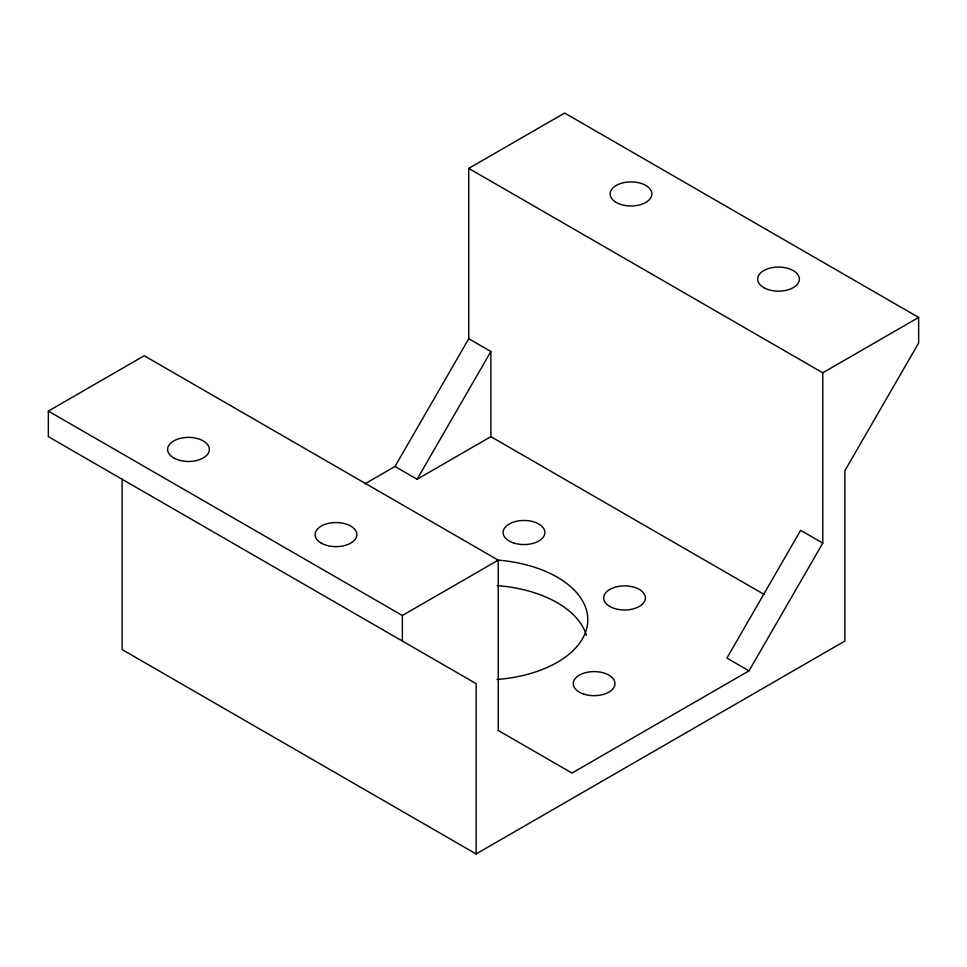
<?xml version="1.0" encoding="UTF-8"?>
<svg xmlns="http://www.w3.org/2000/svg" width="967" height="967" viewBox="0 0 967 967"><rect width="100%" height="100%" fill="white"/><g stroke="black" fill="none" stroke-linecap="round" stroke-linejoin="round"><path stroke-width="1.45" d="M365.055 483.754L394.995 466.469L468.753 338.728L468.753 168.391L564.631 113.042L918.65 317.43L918.65 342.983L844.892 470.724L844.892 641.048L476.127 853.958L122.108 649.57L122.108 479.245M394.995 466.469L417.115 479.245L490.873 351.492L468.753 338.728M498.126 730.399L572.005 773.056L749.014 670.856L822.772 543.116L822.772 372.791L468.753 168.391M476.127 853.958L476.127 683.633L48.35 436.661L48.35 411.108L144.228 355.747L498.247 560.147L498.247 730.472M417.115 479.245L490.873 436.661L764.051 594.379M48.35 411.108L402.369 615.495L498.247 560.147M822.772 372.791L918.65 317.43M822.772 543.116L800.64 530.339L726.894 658.092L749.014 670.856M490.873 351.492L490.873 436.661M402.369 615.495L402.369 641.048M497.111 585.603A104.303 60.22 0 0 1 586.353 635.319M497.111 560.062A104.303 60.22 0 0 1 587.803 619.762A104.303 60.22 0 0 1 497.111 679.463M616.257 202.454A20.863 12.039 0 0 0 651.154 197.063A20.863 12.039 0 0 0 625.613 182.304A20.863 12.039 0 0 0 616.257 202.454M763.761 287.622A20.863 12.039 0 0 0 798.669 282.219A20.863 12.039 0 0 0 773.116 267.472A20.863 12.039 0 0 0 763.761 287.622M583.705 694.064A20.863 12.039 0 0 0 614.988 683.633A20.863 12.039 0 0 0 583.705 673.201A20.863 12.039 0 0 0 583.705 694.064M609.802 606.454A20.863 12.039 0 0 0 644.699 601.063A20.863 12.039 0 0 0 619.146 586.304A20.863 12.039 0 0 0 609.802 606.454M513.562 542.946A20.863 12.039 0 0 0 544.856 532.515A20.863 12.039 0 0 0 513.562 522.083A20.863 12.039 0 0 0 513.562 542.946M321.237 543.116A20.863 12.039 0 0 0 356.146 537.712A20.863 12.039 0 0 0 330.593 522.966A20.863 12.039 0 0 0 321.237 543.116M173.734 457.947A20.863 12.039 0 0 0 208.63 452.544A20.863 12.039 0 0 0 183.089 437.797A20.863 12.039 0 0 0 173.734 457.947"/></g></svg>
